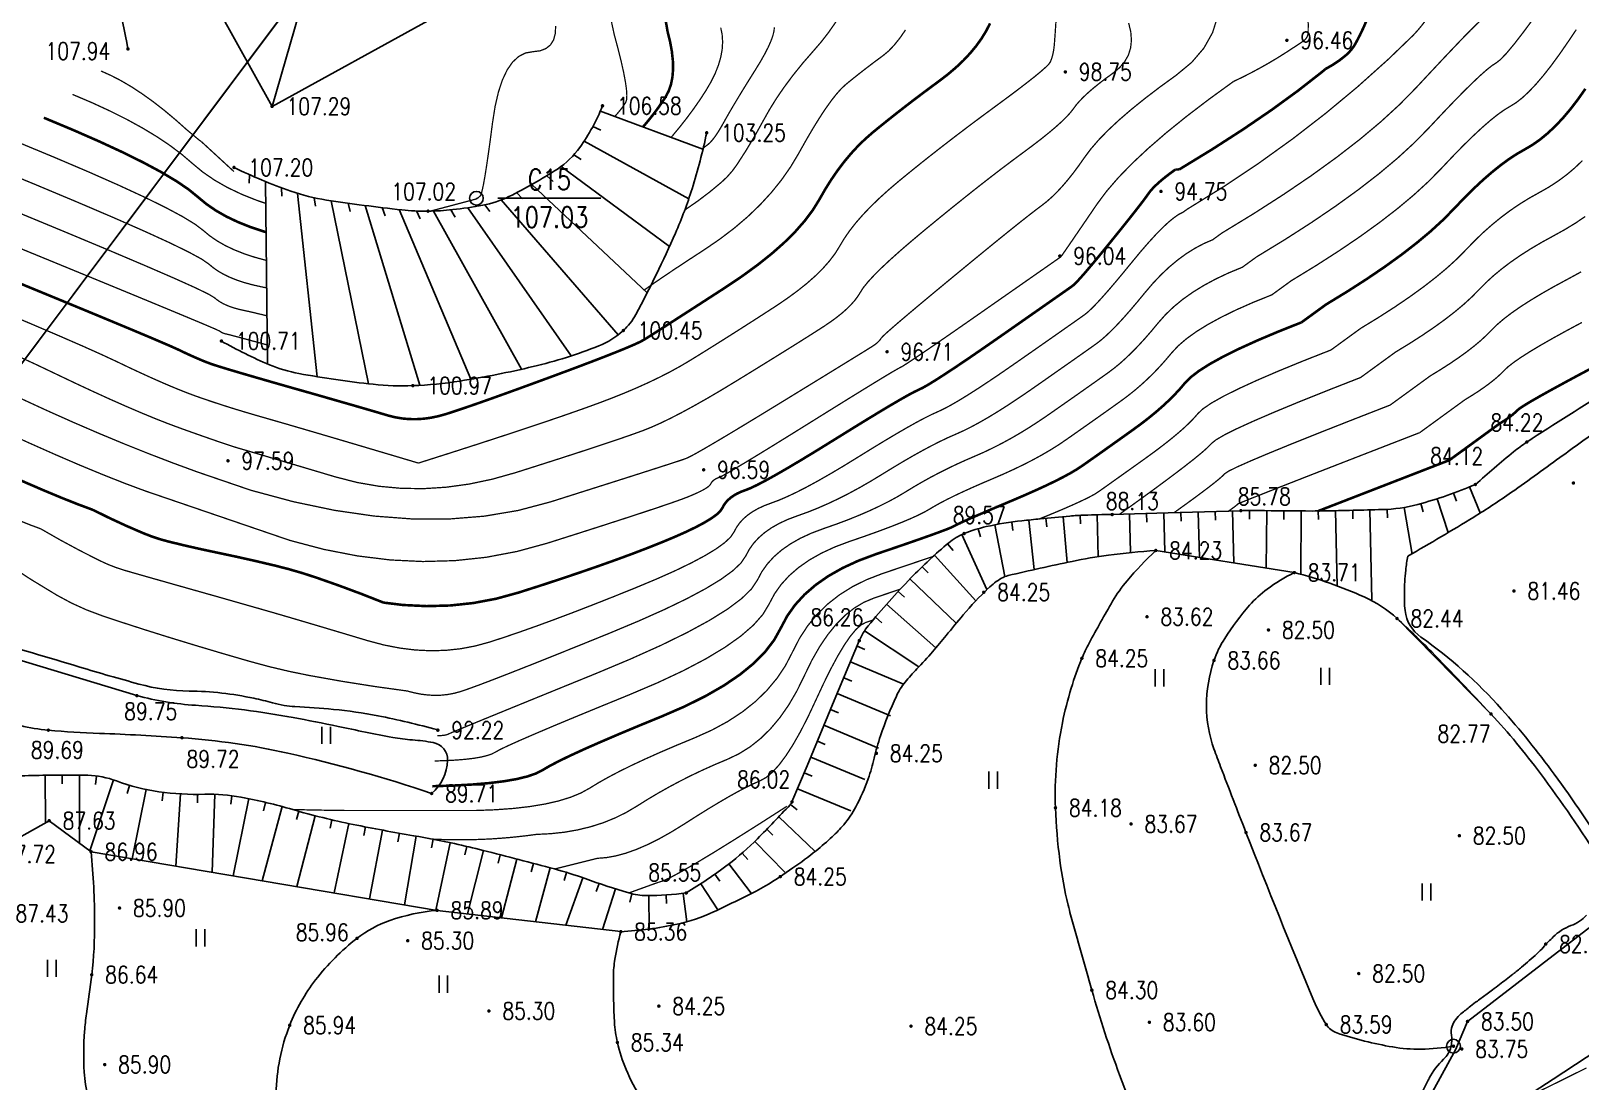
# Model space of a CAD drawing. Extents: x 532522 to 2902776, y -101917278 to 111238625.
# Drawn here: x 1130733 to 1220888, y 2987417 to 3048541 of the extents above; entities that cross this region are included whole.
import ezdxf
from ezdxf.enums import TextEntityAlignment as Align

# ---------------------------------------------------------------- set-up
doc = ezdxf.new("R2010")
doc.units = 0
doc.header["$LTSCALE"] = 1000
doc.header["$MEASUREMENT"] = 0
doc.header["$PDMODE"] = 33
doc.header["$PDSIZE"] = 0.125
doc.layers.get('0').update_dxf_attribs({"linetype": 'CONTINUOUS'})
doc.layers.add('Õ÷μØºìÏß', color=20, linetype='CONTINUOUS')
doc.layers.add('新地形图', color=7, linetype='CONTINUOUS')
doc.styles.add('HZ', font='rs', dxfattribs={"width": 0.8, "bigfont": 'hztxt'})
doc.linetypes.add('10421', pattern='A,2,[150,AAA.SHX,S=1,R=0,X=0,Y=1],1e-11', length=2)
doc.linetypes.add('1161', pattern='A,0,[149,AAA.SHX,S=0.1,R=0,X=0,Y=0],-1.6', length=1.6)
doc.linetypes.add('X4', pattern='A,0,-1e-09,[149,symbolx.shx,S=0.15,R=0,X=0,Y=0],-1.6', length=1.6)

# ---------------------------------------------------------------- blocks, each defined once
blk = doc.blocks.new('GC200')
at = {"linetype": 'Continuous', "const_width": 0.2, "flags": 128}
blk.add_lwpolyline([(-0.1, 0, 1), (0.1, 0, 1)], format="xyb", close=True, dxfattribs=at)
blk = doc.blocks.new('GC121')
for p, q in [((-0.5, -0.64), (-0.5, 1.36)), ((-0.5, -0.64), (-0.5, 0.86)), ((0.5, -0.64), (0.5, 1.36))]:
    blk.add_line(p, q)
blk = doc.blocks.new('GC117')
blk.add_circle((0, 0), 0.8)
blk.add_point((0, 0))
blk = doc.blocks.new('A$C22E77CCE')
at = {"layer": '新地形图', "color": 53, "linetype": 'Continuous'}
for p, q in [((272779, 418362), (276992, 432969)), ((273687, 424064), (130415, 232836)), ((291886, 418091), (297859, 415867)), ((291451, 417191), (291905, 416982)), ((290939, 416332), (297035, 412983)), ((289600, 414863), (295908, 410205)), ((290340, 415533), (290761, 415263)), ((271471, 414383), (271456, 413884)), ((272390, 413990), (272517, 403369)), ((288762, 414318), (289144, 413996)), ((273322, 413626), (273350, 413127)), ((274265, 413296), (275413, 402624)), ((275232, 413041), (275309, 412547)), ((291923, 413014, 107025), (285923, 413014, 107025)), ((286112, 412917), (292919, 405061)), ((287018, 413339), (287365, 412979)), ((287900, 413811), (294606, 407502)), ((276217, 412868), (278385, 402215)), ((277206, 412725), (277328, 412240)), ((278198, 412592), (281380, 402126)), ((279190, 412468), (279359, 411997)), ((280183, 412353), (284357, 402481)), ((281180, 412273), (281399, 411824)), ((282179, 412271), (287300, 403059)), ((283177, 412338), (283442, 411915)), ((284169, 412464), (290195, 403840)), ((285154, 412633), (285462, 412239)), ((341543, 395849), (341715, 395379)), ((337672, 394903), (337700, 394404)), ((339639, 395239), (339772, 394757)), ((315829, 394166), (315899, 393671)), ((317817, 394383), (317865, 393886)), ((319810, 394557), (319836, 394057)), ((323676, 394663), (323690, 394163)), ((325675, 394723), (325690, 394223)), ((327674, 394782), (327689, 394282)), ((329673, 394836), (329676, 394336)), ((331673, 394816), (331669, 394316)), ((333673, 394810), (333678, 394310)), ((335672, 394851), (335684, 394351)), ((313869, 393777), (314006, 393297)), ((312091, 392900), (312413, 392518)), ((324212, 392510), (332275, 391225)), ((310607, 391560), (310956, 391201)), ((309217, 390122), (309585, 389784)), ((307893, 388623), (308275, 388300)), ((264909, 384064), (253774, 387432)), ((306827, 386948), (307288, 386756)), ((306057, 385103), (306518, 384910)), ((305286, 383257), (305747, 383064)), ((304516, 381411), (304977, 381219)), ((303745, 379566), (304207, 379373)), ((260572, 379430), (260573, 378930)), ((262570, 379383), (262504, 378887)), ((264491, 378840), (264349, 378360)), ((266447, 378437), (266385, 377941)), ((268442, 378314), (268443, 377814)), ((270438, 378237), (270373, 377741)), ((272400, 377850), (272285, 377363)), ((274331, 377330), (274194, 376849)), ((302953, 377732), (303341, 377416)), ((256338, 374832), (259806, 376779)), ((259806, 376779), (262249, 374971)), ((276267, 376830), (276153, 376343)), ((278224, 376417), (278128, 375927)), ((280190, 376051), (280103, 375559)), ((301573, 376284), (301931, 375935)), ((282159, 375701), (282064, 375210)), ((284115, 375285), (284002, 374798)), ((282385, 371561), (262249, 374971)), ((286056, 374801), (285931, 374317)), ((287991, 374297), (287864, 373814)), ((300136, 374894), (300464, 374517)), ((289920, 373770), (289775, 373292)), ((298556, 373670), (298845, 373261)), ((291813, 373124), (291651, 372651)), ((293721, 372525), (293603, 372039)), ((295712, 372458), (295744, 371959)), ((282385, 371561), (293075, 370322))]:
    blk.add_line(p, q, dxfattribs=at)
at = {"layer": '新地形图', "color": 53}
for p, q in [((342476, 396210), (343097, 394694)), ((338665, 395016), (339132, 392290)), ((340597, 395525), (341229, 393552)), ((314843, 394001), (315426, 390991)), ((316822, 394284), (317126, 391402)), ((318813, 394478), (319059, 391819)), ((320809, 394590), (320866, 392143)), ((322676, 394633), (322741, 392438)), ((324675, 394693), (324743, 392425)), ((326674, 394752), (326753, 392105)), ((328673, 394812), (328763, 391784)), ((330673, 394827), (330632, 391486)), ((332673, 394810), (332658, 391125)), ((334673, 394829), (334766, 390427)), ((336672, 394874), (336796, 389645)), ((312928, 393442), (314387, 390240)), ((311337, 392243), (313740, 389584)), ((309902, 390851), (312605, 388252)), ((308547, 389380), (311417, 386846)), ((307269, 387843), (310427, 385745)), ((306442, 386025), (309538, 384733)), ((305671, 384180), (308775, 382884)), ((304901, 382334), (308070, 381011)), ((304130, 380489), (307280, 379174)), ((259572, 379425), (259594, 376659)), ((261572, 379432), (261573, 375471)), ((263543, 379159), (262173, 375027)), ((265460, 378597), (264631, 374567)), ((267443, 378344), (267183, 374135)), ((269442, 378318), (269300, 373776)), ((271423, 378064), (270513, 373571)), ((303360, 378643), (306462, 377348)), ((273369, 377604), (272198, 373286)), ((275296, 377069), (274229, 372942)), ((302267, 377004), (304386, 374981)), ((277243, 376614), (276400, 372574)), ((279206, 376230), (278460, 372225)), ((281175, 375880), (280484, 371883)), ((283139, 375502), (282305, 371574)), ((285087, 375048), (284150, 371356)), ((300870, 375573), (302633, 373779)), ((287024, 374550), (286132, 371126)), ((299361, 374262), (300664, 372561)), ((288958, 374041), (288118, 370896)), ((290870, 373457), (289886, 370691)), ((292763, 372812), (292014, 370445)), ((294713, 372422), (294726, 370482)), ((296707, 372551), (296911, 370889)), ((297730, 373106), (298727, 371585))]:
    blk.add_line(p, q, dxfattribs=at)
at = {"layer": '新地形图', "color": 53, "linetype": '1161'}
blk.add_line((338256, 388549), (343719, 382995), dxfattribs=at)
at = {"layer": '新地形图', "color": 53, "linetype": 'Continuous'}
for points, const_width, elevation in [([(292506, 423412), (292695, 422539), (292916, 421716), (293097, 420986), (293239, 420351), (293341, 419810), (293405, 419364), (293429, 419011), (293414, 418753), (293360, 418589), (293284, 418472), (293202, 418354), (293114, 418236), (293022, 418118), (292923, 417999), (292820, 417880), (292727, 417778)], 75, 106000), ([(289285, 423048), (289264, 422601), (289164, 422232), (288984, 421942), (288724, 421731), (288386, 421599), (287967, 421546), (287530, 421470), (287133, 421267), (286777, 420939), (286462, 420484), (286187, 419903), (285954, 419196), (285761, 418363), (285610, 417404), (285484, 416443), (285368, 415605), (285263, 414889), (285169, 414296), (285085, 413825), (285011, 413478), (284948, 413252), (284895, 413150), (284851, 413111), (284811, 413077), (284777, 413048), (284747, 413024), (284723, 413004), (284704, 412990), (284691, 412981), (284682, 412976), (284655, 412969), (284584, 412950), (284470, 412919), (284314, 412878), (284114, 412825), (283871, 412760), (283585, 412685), (283257, 412598), (282928, 412511), (282642, 412436), (282400, 412372), (282201, 412321), (282045, 412281), (281932, 412253), (281862, 412236), (281849, 412234)], 75, 107000), ([(302014, 422965), (301992, 422738), (301925, 422469), (301813, 422159), (301657, 421808), (301455, 421414), (301209, 420979), (300918, 420503), (300615, 420020), (300332, 419565), (300070, 419138), (299829, 418740), (299608, 418370), (299407, 418028), (299228, 417714), (299068, 417429), (298922, 417171), (298782, 416938), (298648, 416730), (298519, 416548), (298396, 416392), (298278, 416262), (298167, 416156), (298061, 416077), (297925, 415975), (297818, 415882)], 75, 103000), ([(298892, 422947), (298975, 422539), (299003, 422116), (298976, 421679), (298894, 421226), (298758, 420758), (298567, 420275), (298320, 419777), (298019, 419263), (297679, 418742), (297314, 418218), (296925, 417692), (296511, 417165), (296073, 416636), (296005, 416557)], 75, 104000), ([(309645, 422808), (309313, 422331), (308989, 421928), (308675, 421597), (308369, 421340), (308071, 421120), (307780, 420903), (307496, 420687), (307218, 420474), (306947, 420262), (306683, 420053), (306425, 419845), (306174, 419640), (305915, 419399), (305632, 419083), (305325, 418693), (304994, 418230), (304640, 417692), (304262, 417080), (303860, 416394), (303434, 415634), (302965, 414848), (302434, 414087), (301840, 413349), (301184, 412635), (300465, 411944), (299683, 411277), (298839, 410635), (297933, 410015), (297046, 409438), (296259, 408919), (295572, 408458), (294987, 408057), (294501, 407714), (294433, 407664)], 75, 101000), ([(295679, 423417), (295794, 422743), (295945, 422127), (296050, 421551), (296107, 421015), (296118, 420518), (296081, 420061), (295998, 419643), (295867, 419265), (295690, 418926), (295481, 418607), (295258, 418286), (295020, 417964), (294766, 417641), (294498, 417317), (294368, 417167)], 150, 105000), ([(343874, 424203), (343782, 424078), (343578, 423815), (343412, 423616), (343284, 423482), (343192, 423411), (343069, 423315), (342843, 423105), (342515, 422779), (342085, 422339), (341554, 421783), (340920, 421113), (340184, 420328), (339346, 419428), (338392, 418458), (337307, 417464), (336092, 416445), (334745, 415402), (333269, 414334), (331661, 413242), (329924, 412126), (328055, 410985)], 75, 93000), ([(346082, 423324), (345627, 422707), (345074, 421992), (344622, 421451), (344272, 421085), (344024, 420893), (343789, 420742), (343481, 420498), (343099, 420161), (342643, 419731), (342113, 419208), (341510, 418592), (340833, 417883), (340082, 417081), (339237, 416222), (338275, 415341), (337198, 414438), (336005, 413514), (334697, 412568), (333273, 411600), (331733, 410611), (330077, 409600)], 75, 92000), ([(339198, 422504), (337755, 421113), (335969, 419512), (334115, 417969), (332195, 416483), (330208, 415054), (328154, 413684), (326033, 412370)], 75, 94000), ([(268658, 416317), (268548, 416392), (267823, 416994), (267150, 417593), (266490, 418144), (265845, 418645), (265213, 419098), (264596, 419502), (263992, 419857), (263401, 420163), (262825, 420421)], 75, 107000), ([(334100, 420545), (333896, 420373), (332488, 419273), (330953, 418155), (329290, 417019), (327499, 415865), (325581, 414692)], 150, 95000), ([(272405, 412720), (271960, 412867), (271043, 413230), (270203, 413629), (269439, 414064), (268752, 414535), (268142, 415042), (267532, 415563), (266848, 416079), (266088, 416590), (265253, 417095), (264343, 417595), (263357, 418089), (262297, 418578), (261161, 419061)], 75, 106000), ([(272425, 411043), (272364, 411059), (271558, 411325), (270814, 411620), (270133, 411943), (269513, 412296), (268956, 412678), (268461, 413089), (267915, 413533), (267205, 414015), (266331, 414535), (265292, 415093), (264090, 415688), (262723, 416321), (261192, 416992), (259497, 417701)], 150, 105000), ([(272445, 409397), (272440, 409398), (271774, 409579), (271156, 409783), (270586, 410009), (270063, 410257), (269588, 410528), (269160, 410821), (268781, 411136), (268298, 411503), (267563, 411951), (266574, 412480), (265332, 413090), (263837, 413781), (262089, 414553), (260087, 415406), (257833, 416341)], 75, 104000), ([(272464, 407795), (272146, 407862), (271649, 407973), (271185, 408099), (270754, 408241), (270357, 408398), (269993, 408571), (269662, 408760), (269364, 408964), (269100, 409183), (268681, 409473), (267920, 409886), (266817, 410425), (265371, 411087), (263584, 411874), (261454, 412785), (258982, 413821), (256168, 414981)], 75, 103000), ([(325355, 414686), (325070, 414479), (324811, 414281), (324576, 414091), (324366, 413910), (324181, 413736), (324020, 413571), (323884, 413414), (323773, 413265), (323652, 413094), (323486, 412870), (323274, 412593), (323017, 412263), (322715, 411881), (322368, 411446), (321976, 410958), (321538, 410417), (321101, 409882), (320712, 409410), (320369, 409001), (320074, 408656), (319825, 408374), (319624, 408156), (319470, 408001), (319363, 407910), (319223, 407811), (318972, 407634), (318608, 407379), (318132, 407045), (317544, 406634), (316843, 406144), (316031, 405576), (315106, 404930), (314175, 404283), (313342, 403711), (312608, 403215), (311972, 402794), (311435, 402449), (310997, 402179), (310657, 401985), (310416, 401867), (310171, 401751), (309820, 401564), (309364, 401306), (308801, 400977), (308133, 400578), (307359, 400107), (306480, 399566), (305494, 398954), (304505, 398342), (303613, 397800), (302820, 397328), (302124, 396926), (301526, 396594), (301026, 396332), (300624, 396140), (300319, 396019), (300075, 395927), (299853, 395825), (299653, 395711), (299475, 395587), (299320, 395452), (299187, 395307), (299076, 395150), (298987, 394983), (298864, 394801), (298650, 394600), (298347, 394380), (297952, 394140), (297467, 393881), (296892, 393603), (296226, 393306), (295470, 392990), (294638, 392659), (293746, 392317), (292792, 391966), (291778, 391604), (290704, 391233), (289568, 390851), (288372, 390458), (287114, 390056), (285816, 389701), (284495, 389452), (283151, 389309), (281785, 389271), (280397, 389338), (279266, 389477)], 150, 95000), ([(272484, 406169), (272464, 406174), (271920, 406308), (271478, 406412), (271137, 406485), (270857, 406548), (270595, 406619), (270352, 406699), (270128, 406788), (269923, 406885), (269736, 406992), (269568, 407107), (269419, 407230), (269064, 407442), (268277, 407822), (267060, 408369), (265411, 409084), (263331, 409967), (260820, 411017), (257878, 412235), (254504, 413621)], 75, 102000), ([(272504, 404476), (272422, 404498), (271649, 404707), (271033, 404873), (270575, 404995), (270273, 405073), (270129, 405108), (270065, 405122), (270006, 405139), (269951, 405157), (269900, 405177), (269853, 405199), (269811, 405223), (269772, 405250), (269739, 405278), (269447, 405412), (268635, 405758), (267303, 406314), (265450, 407082), (263078, 408060), (260185, 409249), (256773, 410649), (252840, 412261)], 75, 101000), ([(334411, 404183), (332777, 403539), (331334, 402947), (330081, 402407), (329019, 401919), (328147, 401484), (327466, 401101), (326975, 400770), (326675, 400491), (326448, 400230), (326176, 399949), (325859, 399649), (325497, 399331), (325090, 398994), (324638, 398637), (324141, 398262), (323599, 397868), (323062, 397485), (322580, 397141), (322154, 396837), (321782, 396572), (321466, 396347), (321204, 396161), (320998, 396015), (320846, 395909), (320700, 395815), (320508, 395706), (320272, 395583), (319991, 395446), (319666, 395294), (319295, 395127), (318880, 394946), (318419, 394750), (317932, 394548), (317434, 394347), (317430, 394346)], 75, 89000), ([(243653, 400964), (244105, 401091), (245074, 401203), (246135, 401181), (247290, 401025), (248537, 400735), (249877, 400312), (251311, 399754), (252837, 399063), (254361, 398334), (255790, 397664), (257124, 397052), (258361, 396499), (259503, 396005), (260550, 395569), (261500, 395192), (262356, 394874)], 150, 95000), ([(311248, 392163), (310862, 392032), (310047, 391756), (309186, 391465), (308278, 391158), (307383, 390811), (306557, 390401), (305802, 389928), (305116, 389391), (304501, 388791), (303955, 388127), (303480, 387400), (303075, 386610), (302661, 385812), (302162, 385064), (301577, 384364), (300907, 383714), (300150, 383112), (299308, 382560), (298379, 382056), (297366, 381602), (296346, 381180), (295399, 380775), (294527, 380385), (293728, 380012), (293003, 379655), (292352, 379313), (291775, 378988), (291272, 378680), (290759, 378396), (290155, 378147), (289459, 377932), (288671, 377752), (287791, 377606), (286820, 377494), (285756, 377417), (284601, 377374)], 75, 89000), ([(309343, 390259), (309158, 390196), (308432, 389951), (307796, 389735), (307216, 389490), (306657, 389153), (306120, 388725), (305604, 388205), (305110, 387594), (304637, 386892), (304186, 386099), (303756, 385214), (303319, 384324), (302847, 383515), (302339, 382786), (301796, 382138), (301218, 381570), (300605, 381083), (299956, 380677), (299272, 380351), (298576, 380059), (297891, 379753), (297217, 379433), (296555, 379100), (295904, 378754), (295264, 378394), (294635, 378020), (294018, 377632), (293392, 377262), (292735, 376938), (292048, 376661), (291331, 376432), (290583, 376249), (289806, 376113), (288998, 376025), (288160, 375983)], 75, 88000), ([(307758, 388463), (307585, 388405), (307314, 388313), (307049, 388168), (306757, 387905), (306438, 387521), (306092, 387019), (305719, 386398), (305319, 385657), (304892, 384797), (304437, 383818), (303977, 382836), (303532, 381966), (303101, 381208), (302686, 380562), (302287, 380028), (301902, 379606), (301532, 379297), (301178, 379100), (300806, 378937), (300382, 378731), (299907, 378482), (299381, 378189), (298804, 377853), (298175, 377474), (297496, 377051), (296765, 376585), (296024, 376128), (295315, 375729), (294637, 375391), (293991, 375112), (293376, 374892), (292792, 374733), (292240, 374633), (291719, 374592)], 75, 87000), ([(349282, 362391), (348160, 361834), (346841, 361182), (345323, 360434)], 75, 86000)]:
    blk.add_lwpolyline(points, dxfattribs=dict(at, const_width=const_width, elevation=elevation))
at = {"layer": '新地形图', "color": 53, "linetype": 'Continuous', "flags": 128}
for points, const_width in [([(348688, 422830), (348202, 422110), (347700, 421384), (347222, 420732), (346768, 420154), (346337, 419650), (345931, 419220), (345548, 418864), (345190, 418582), (344855, 418375), (344509, 418168), (344119, 417891), (343682, 417542), (343200, 417123), (342673, 416632), (342100, 416071), (341482, 415438), (340818, 414734), (340081, 413985), (339244, 413218), (338305, 412431), (337265, 411625), (336125, 410801), (334884, 409958), (333542, 409096), (332099, 408214)], 75), ([(349216, 419385), (348780, 418765), (348343, 418197), (347905, 417679), (347464, 417212), (347022, 416797), (346579, 416432), (346133, 416119), (345686, 415856), (345230, 415595), (344756, 415284), (344266, 414924), (343758, 414515), (343232, 414057), (342690, 413549), (342131, 412993), (341554, 412387), (340926, 411749), (340212, 411094), (339412, 410424), (338526, 409737), (337553, 409034), (336495, 408315), (335351, 407580), (334121, 406829)], 150), ([(349205, 411950), (348639, 411568), (348021, 411191), (347349, 410819), (346671, 410447), (346032, 410070), (345432, 409687), (344872, 409299), (344352, 408906), (343870, 408507), (343429, 408103), (343026, 407694), (342615, 407276), (342148, 406848), (341625, 406409), (341046, 405960), (340410, 405501), (339718, 405031), (338970, 404550), (338165, 404059)], 75), ([(348964, 408727), (348180, 408301), (347391, 407874), (346670, 407463), (346016, 407069), (345430, 406692), (344911, 406331), (344461, 405986), (344078, 405658), (343762, 405347), (343460, 405040), (343117, 404725), (342732, 404402), (342306, 404072), (341838, 403734), (341329, 403388), (340779, 403035), (340187, 402673)], 75), ([(349012, 405783), (348111, 405300), (347307, 404856), (346599, 404451), (345987, 404084), (345471, 403755), (345051, 403465), (344726, 403213), (344498, 403000), (344305, 402803), (344085, 402602), (343838, 402395), (343566, 402184), (343266, 401967), (342940, 401746), (342588, 401520), (342209, 401288)], 75), ([(349843, 403264), (348832, 402727), (347945, 402249), (347183, 401833), (346544, 401476), (346030, 401180), (345641, 400944), (345375, 400768), (345234, 400653), (345150, 400567), (345053, 400479), (344945, 400388), (344826, 400295), (344694, 400201), (344552, 400104), (344397, 400004), (344231, 399903)], 150), ([(327825, 423632), (327517, 422653), (327011, 421751), (326305, 420925), (325400, 420175), (324438, 419477), (323561, 418807), (322767, 418166), (322058, 417553), (321433, 416969), (320892, 416413), (320436, 415886), (320063, 415387), (319735, 414919), (319412, 414485), (319094, 414085), (318781, 413719), (318473, 413387), (318169, 413089), (317871, 412824), (317577, 412594), (317241, 412342), (316816, 412013), (316300, 411606), (315695, 411122), (315000, 410560), (314216, 409921), (313342, 409204), (312378, 408410), (311431, 407626), (310606, 406940), (309903, 406350), (309323, 405858), (308865, 405463), (308529, 405166), (308316, 404966), (308225, 404863), (308191, 404808), (308150, 404753), (308101, 404697), (308044, 404641), (307980, 404584), (307908, 404526), (307828, 404468), (307741, 404410), (307577, 404306), (307270, 404115), (306818, 403836), (306221, 403469), (305480, 403013), (304595, 402469), (303566, 401838), (302392, 401118), (301215, 400399), (300177, 399769), (299279, 399228), (298518, 398777), (297897, 398414), (297415, 398141), (297071, 397957), (296867, 397863), (296625, 397779), (296171, 397630), (295504, 397414), (294624, 397131), (293532, 396782), (292227, 396367), (290709, 395886), (288978, 395337), (287099, 394839), (285134, 394508), (283083, 394343), (280946, 394345), (278725, 394513), (276417, 394848), (274024, 395349), (271545, 396017)], 75), ([(322634, 423217), (322757, 422701), (322795, 422217), (322749, 421765), (322617, 421347), (322400, 420961), (322098, 420607), (321711, 420286), (321299, 419987), (320924, 419701), (320584, 419427), (320281, 419164), (320013, 418914), (319782, 418677), (319586, 418451), (319427, 418237), (319257, 418016), (319031, 417765), (318748, 417486), (318408, 417179), (318011, 416843), (317558, 416478), (317048, 416085), (316481, 415664), (315872, 415213), (315235, 414732), (314570, 414221), (313877, 413681), (313157, 413110), (312408, 412509), (311632, 411878), (310827, 411218), (310052, 410569), (309362, 409976), (308758, 409436), (308240, 408951), (307808, 408520), (307462, 408144), (307202, 407823), (307027, 407555), (306878, 407314), (306696, 407070), (306479, 406824), (306228, 406574), (305944, 406322), (305625, 406068), (305273, 405810), (304886, 405550), (304452, 405271), (303959, 404957), (303405, 404608), (302791, 404224), (302117, 403805), (301382, 403350), (300588, 402860), (299733, 402336), (298875, 401816), (298068, 401343), (297314, 400917), (296612, 400536), (295962, 400201), (295364, 399913), (294818, 399671), (294324, 399475), (293800, 399285), (293163, 399063), (292412, 398809), (291548, 398521), (290571, 398201), (289480, 397848), (288276, 397463), (286959, 397044), (285594, 396660), (284245, 396376), (282912, 396193), (281596, 396110), (280297, 396128), (279014, 396247), (277747, 396466), (276497, 396785), (275322, 397135), (274281, 397445), (273374, 397715), (272600, 397944), (271961, 398134), (271455, 398283), (271083, 398392), (270845, 398460), (270643, 398521), (270377, 398606), (270048, 398715), (269656, 398848), (269201, 399006), (268683, 399187), (268102, 399393), (267458, 399623), (266753, 399884), (265989, 400184), (265166, 400524), (264283, 400902), (263342, 401319), (262342, 401775), (261283, 402270), (260165, 402803), (258969, 403372), (257674, 403969)], 75), ([(318409, 423396), (318358, 422629), (318320, 422113), (318298, 421850), (318280, 421715), (318260, 421586), (318236, 421463), (318209, 421346), (318179, 421235), (318146, 421130), (318109, 421031), (318069, 420938), (317982, 420818), (317805, 420640), (317537, 420403), (317180, 420107), (316731, 419753), (316193, 419340), (315564, 418868), (314845, 418338), (314090, 417781), (313351, 417229), (312629, 416682), (311925, 416140), (311237, 415604), (310566, 415073), (309913, 414546), (309276, 414025), (308673, 413513), (308119, 413011), (307614, 412522), (307158, 412044), (306752, 411578), (306395, 411123), (306088, 410680), (305829, 410248), (305566, 409820), (305241, 409387), (304857, 408950), (304413, 408507), (303908, 408060), (303342, 407609), (302717, 407152), (302031, 406691), (301328, 406236), (300648, 405799), (299992, 405380), (299361, 404979), (298753, 404596), (298170, 404231), (297610, 403883), (297075, 403553), (296534, 403234), (295959, 402918), (295349, 402605), (294705, 402295), (294026, 401988), (293313, 401685), (292565, 401384), (291782, 401087), (290918, 400774), (289927, 400425), (288808, 400042), (287561, 399623), (286187, 399170), (284685, 398681), (283055, 398157), (281298, 397598)], 75), ([(314566, 423193), (314339, 422748), (314071, 422311), (313762, 421881), (313412, 421458), (313022, 421042), (312591, 420634), (312120, 420233), (311607, 419839), (311080, 419451), (310565, 419066), (310062, 418685), (309571, 418307), (309092, 417933), (308625, 417563), (308169, 417196), (307725, 416833), (307294, 416456), (306875, 416047), (306469, 415608), (306076, 415137), (305696, 414635), (305328, 414101), (304974, 413537), (304632, 412941), (304253, 412326), (303787, 411704), (303235, 411076), (302597, 410441), (301872, 409798), (301060, 409150), (300162, 408494), (299177, 407831), (298203, 407201), (297337, 406641), (296579, 406153), (295930, 405735), (295389, 405387), (294957, 405111), (294632, 404906), (294416, 404771), (294194, 404652), (293850, 404493), (293385, 404294), (292798, 404055), (292091, 403776), (291262, 403457), (290311, 403098), (289240, 402699), (288150, 402298), (287146, 401931), (286228, 401599), (285395, 401301), (284648, 401038), (283987, 400810), (283411, 400617), (282921, 400458), (282476, 400333), (282037, 400240), (281603, 400180), (281174, 400154), (280751, 400159), (280333, 400198), (279921, 400269), (279513, 400373), (279072, 400504), (278556, 400655), (277967, 400827), (277303, 401019), (276565, 401231), (275753, 401464), (274867, 401717), (273907, 401990), (272961, 402260), (272118, 402503), (271377, 402718), (270739, 402905), (270204, 403064), (269771, 403197), (269441, 403301), (269213, 403378), (269029, 403446), (268830, 403524), (268615, 403613), (268385, 403712), (268139, 403820), (267878, 403939), (267602, 404068), (267310, 404208), (266796, 404439), (265853, 404843), (264480, 405420), (262678, 406170), (260446, 407093), (257786, 408189)], 150), ([(349042, 415204), (348592, 414775), (348114, 414373), (347609, 414000), (347077, 413655), (346518, 413338), (345950, 413021), (345394, 412677), (344849, 412306), (344315, 411907), (343792, 411481), (343280, 411028), (342780, 410548), (342290, 410040), (341771, 409512), (341180, 408971), (340518, 408417), (339786, 407849), (338982, 407268), (338107, 406673), (337160, 406065), (336143, 405444)], 75), ([(328729, 419807), (327303, 418772), (326001, 417778), (324823, 416826), (323770, 415914), (322840, 415044), (322035, 414215), (321354, 413427), (320797, 412680), (320333, 411998), (319927, 411404), (319581, 410898), (319295, 410479), (319068, 410148), (318901, 409906), (318793, 409751), (318745, 409684), (318727, 409663), (318711, 409644), (318698, 409627), (318686, 409613), (318676, 409602), (318668, 409593), (318661, 409587), (318657, 409583), (318584, 409532), (318370, 409383), (318017, 409136), (317524, 408791), (316890, 408349), (316117, 407808), (315203, 407170), (314150, 406434), (313092, 405696), (312164, 405052), (311367, 404502), (310700, 404046), (310164, 403684), (309758, 403415), (309483, 403241), (309338, 403161), (309186, 403081), (308891, 402910), (308452, 402648), (307869, 402293), (307143, 401848), (306272, 401310), (305258, 400681), (304101, 399960), (302942, 399239), (301925, 398610), (301050, 398073), (300316, 397628), (299725, 397274), (299275, 397012), (298967, 396843), (298801, 396764), (298711, 396730), (298628, 396692), (298553, 396650), (298487, 396604), (298429, 396554), (298380, 396499), (298338, 396441), (298305, 396379), (298260, 396311), (298180, 396236), (298067, 396154), (297920, 396065), (297740, 395969), (297526, 395865), (297278, 395755), (296996, 395637), (296607, 395488), (296037, 395286), (295284, 395029), (294351, 394719), (293235, 394354), (291939, 393935), (290460, 393462), (288800, 392935), (287034, 392453), (285238, 392114), (283412, 391919), (281554, 391867), (279667, 391959), (277749, 392194), (275801, 392573), (273822, 393096)], 75), ([(268658, 416317), (270563, 414565)], 75), ([(325581, 414692), (325581, 414692), (325355, 414686)], 150), ([(325807, 412206), (325562, 412083), (325281, 411891), (324962, 411630), (324607, 411299), (324214, 410898), (323784, 410428), (323317, 409889), (322814, 409280), (322313, 408669), (321858, 408124), (321448, 407644), (321082, 407231), (320762, 406883), (320486, 406602), (320255, 406386), (320069, 406236), (319863, 406090), (319573, 405885), (319199, 405622), (318740, 405300), (318197, 404919), (317570, 404480), (316859, 403983), (316063, 403427), (315258, 402870), (314521, 402370), (313849, 401928), (313245, 401543), (312707, 401214), (312236, 400943), (311832, 400730), (311494, 400573), (311155, 400420), (310749, 400217), (310275, 399964), (309734, 399661), (309124, 399308), (308447, 398905), (307701, 398452), (306888, 397949), (306068, 397445), (305302, 396989), (304590, 396582), (303932, 396224), (303327, 395913), (302777, 395652), (302280, 395438), (301837, 395273), (301439, 395124), (301078, 394957), (300752, 394773), (300463, 394571), (300210, 394351), (299993, 394114), (299813, 393860), (299668, 393588), (299468, 393291), (299121, 392964), (298626, 392605), (297984, 392215), (297195, 391794), (296259, 391341), (295175, 390857), (293944, 390343), (292670, 389829), (291455, 389349), (290301, 388903), (289206, 388490), (288172, 388111), (287197, 387766), (286283, 387454), (285428, 387177), (284597, 386950), (283751, 386790), (282891, 386698), (282016, 386674), (281127, 386717), (280224, 386828), (279307, 387006), (278375, 387252)], 75), ([(326033, 412370), (325807, 412206)], 75), ([(327528, 410601), (327005, 410374), (326492, 410102), (325986, 409785), (325489, 409423), (325001, 409016), (324521, 408563), (324049, 408065), (323586, 407522), (323140, 406981), (322722, 406489), (322330, 406045), (321965, 405651), (321627, 405305), (321316, 405009), (321032, 404761), (320775, 404563), (320503, 404369), (320175, 404136), (319790, 403865), (319349, 403554), (318851, 403205), (318297, 402817), (317687, 402389), (317020, 401923), (316342, 401457), (315699, 401029), (315091, 400641), (314518, 400291), (313979, 399980), (313475, 399708), (313006, 399474), (312572, 399279), (312140, 399089), (311679, 398870), (311187, 398622), (310666, 398345), (310115, 398038), (309534, 397702), (308923, 397337), (308282, 396943), (307631, 396548), (306991, 396179), (306360, 395837), (305739, 395522), (305128, 395233), (304527, 394971), (303936, 394736), (303355, 394528), (302804, 394321), (302303, 394090), (301852, 393834), (301451, 393554), (301101, 393250), (300800, 392922), (300550, 392569), (300349, 392192), (300072, 391781), (299591, 391328), (298905, 390830), (298016, 390290), (296922, 389706), (295625, 389079), (294123, 388409), (292418, 387695), (290701, 386999), (289164, 386380), (287809, 385839), (286634, 385376), (285640, 384990), (284827, 384681), (284194, 384451), (283742, 384297), (283378, 384198), (283007, 384128), (282630, 384088), (282247, 384077), (281858, 384096), (281462, 384145), (281060, 384223), (280652, 384330)], 75), ([(328055, 410985), (327528, 410601)], 75), ([(256824, 406517), (258734, 405712), (260381, 405008), (261763, 404406), (262882, 403905), (263738, 403506), (264443, 403169), (265110, 402857), (265741, 402570), (266334, 402307), (266890, 402068), (267409, 401854), (267891, 401665), (268336, 401500), (268771, 401347), (269227, 401192), (269703, 401035), (270198, 400876), (270713, 400716), (271247, 400554), (271802, 400391), (272376, 400225), (273026, 400039), (273810, 399812), (274726, 399544), (275775, 399236), (276956, 398888), (278271, 398498), (279718, 398069), (281298, 397598)], 75), ([(330077, 409600), (329249, 408997)], 75), ([(329249, 408997), (328448, 408666), (327702, 408313), (327010, 407941), (326372, 407547), (325787, 407133), (325257, 406697), (324781, 406241), (324358, 405764), (323967, 405293), (323585, 404854), (323212, 404446), (322848, 404071), (322493, 403728), (322147, 403416), (321809, 403137), (321481, 402889), (321143, 402648), (320776, 402387), (320381, 402108), (319957, 401809), (319505, 401490), (319024, 401153), (318514, 400796), (317976, 400420), (317425, 400044), (316877, 399689), (316332, 399354), (315790, 399039), (315251, 398745), (314714, 398472), (314181, 398218), (313650, 397986), (313125, 397759), (312608, 397524), (312099, 397280), (311598, 397028), (311105, 396768), (310621, 396499), (310144, 396223), (309676, 395937), (309195, 395650), (308679, 395368), (308130, 395092), (307547, 394820), (306929, 394553), (306278, 394291), (305592, 394034), (304873, 393783), (304168, 393518), (303528, 393222), (302952, 392895), (302439, 392538), (301991, 392149), (301607, 391729), (301287, 391278), (301031, 390796), (300688, 390276), (300108, 389711), (299291, 389099), (298237, 388442), (296945, 387739), (295416, 386990), (293650, 386196), (291647, 385355), (289656, 384545), (287926, 383840), (286457, 383240), (285249, 382746), (284303, 382357), (283618, 382073), (283194, 381894), (283032, 381821), (282994, 381802), (282944, 381784), (282882, 381770), (282809, 381757), (282724, 381746), (282626, 381738), (282517, 381732), (282396, 381728)], 75), ([(332099, 408214), (330969, 407392)], 75), ([(246183, 406820), (247248, 406377), (248380, 405892), (249580, 405365), (250847, 404797), (252182, 404186), (253585, 403533), (255055, 402838), (256593, 402101), (258153, 401360), (259690, 400651), (261204, 399975), (262695, 399331), (264164, 398720), (265609, 398142), (267032, 397596), (268431, 397082)], 75), ([(330969, 407392), (329891, 406957), (328913, 406525), (328034, 406096), (327254, 405671), (326574, 405250), (325993, 404832), (325512, 404417), (325131, 404007), (324794, 403605), (324449, 403219), (324094, 402847), (323731, 402491), (323358, 402150), (322977, 401823), (322586, 401512), (322187, 401216), (321783, 400927), (321378, 400639), (320972, 400351), (320565, 400063), (320158, 399776), (319750, 399489), (319342, 399202), (318933, 398916), (318509, 398631), (318056, 398348), (317574, 398067), (317063, 397788), (316523, 397511), (315953, 397236), (315355, 396963), (314728, 396692), (314109, 396428), (313537, 396177), (313010, 395938), (312530, 395712), (312096, 395498), (311708, 395297), (311366, 395108), (311070, 394932), (310758, 394753), (310368, 394558), (309900, 394346), (309354, 394118), (308730, 393873), (308028, 393611), (307249, 393332), (306391, 393037), (305533, 392715), (304753, 392354), (304051, 391957), (303427, 391521), (302881, 391048), (302414, 390536), (302024, 389988), (301712, 389401), (301346, 388788), (300793, 388162), (300053, 387521), (299127, 386866), (298013, 386197), (296713, 385513), (295227, 384816), (293553, 384104), (291886, 383423), (290417, 382818), (289147, 382289), (288076, 381834), (287203, 381456), (286529, 381153), (286054, 380926), (285778, 380774), (285569, 380666), (285293, 380571), (284951, 380488), (284543, 380417), (284069, 380359), (283530, 380313), (282924, 380279), (282252, 380258)], 75), ([(334121, 406829), (332690, 405788)], 150), ([(332690, 405788), (331334, 405248), (330123, 404736), (329057, 404251), (328136, 403795), (327360, 403367), (326730, 402966), (326244, 402594), (325903, 402249), (325621, 401917), (325312, 401584), (324976, 401248), (324614, 400911), (324224, 400572), (323807, 400230), (323364, 399887), (322893, 399542), (322422, 399206), (321979, 398890), (321563, 398594), (321174, 398317), (320812, 398061), (320477, 397825), (320170, 397609), (319889, 397412), (319592, 397218), (319234, 397007), (318815, 396780), (318335, 396536), (317794, 396276), (317192, 396000), (316530, 395707), (315806, 395398), (315094, 395098), (314466, 394830), (313922, 394596), (313462, 394396), (313087, 394228), (312795, 394094), (312587, 393993), (312464, 393926), (312321, 393856), (312057, 393748), (311670, 393601), (311162, 393416), (310531, 393192), (309779, 392930), (308905, 392630), (307909, 392292), (306897, 391912), (305978, 391487), (305151, 391018), (304415, 390504), (303772, 389946), (303220, 389344), (302761, 388697), (302393, 388005), (302003, 387300), (301477, 386613), (300815, 385942), (300017, 385290), (299082, 384654), (298010, 384037), (296803, 383436), (295459, 382853), (294116, 382302), (292908, 381796), (291837, 381337), (290902, 380923), (290103, 380555), (289441, 380233), (288915, 379957), (288525, 379727), (288143, 379531), (287641, 379357), (287019, 379206), (286277, 379077), (285415, 378971), (284433, 378888), (283331, 378827), (282109, 378788)], 150), ([(244519, 405460), (244765, 405350), (245245, 405127), (245958, 404790), (246904, 404339), (248083, 403774), (249496, 403096), (251141, 402304), (253020, 401399), (254960, 400472), (256787, 399617), (258502, 398833), (260105, 398119), (261595, 397477), (262974, 396907), (264240, 396407), (265393, 395978)], 75), ([(336143, 405444), (334411, 404183)], 75), ([(338165, 404059), (336132, 402579)], 75), ([(336132, 402579), (334220, 401830), (332544, 401158), (331105, 400562), (329901, 400043), (328934, 399601), (328202, 399235), (327707, 398946), (327448, 398734), (327240, 398517), (326901, 398215), (326430, 397828), (325827, 397356), (325092, 396799), (324225, 396156), (323227, 395429), (322096, 394616)], 75), ([(340187, 402673), (337853, 400975)], 75), ([(342209, 401288), (339574, 399370)], 75), ([(337853, 400975), (335663, 400121), (333755, 399369), (332128, 398718), (330784, 398167), (329720, 397718), (328938, 397370), (328438, 397122), (328220, 396976), (328106, 396857), (327919, 396691), (327660, 396478), (327328, 396218), (326924, 395912), (326447, 395558), (325898, 395158), (325276, 394711)], 75), ([(339574, 399370), (337106, 398412), (334966, 397580), (333152, 396873), (331666, 396291), (330507, 395835), (329675, 395504), (329170, 395299), (328992, 395218), (328971, 395197), (328937, 395166), (328890, 395128), (328830, 395080), (328756, 395024), (328669, 394960), (328569, 394887), (328455, 394805)], 75), ([(344231, 399903), (341295, 397766)], 150), ([(258161, 394215), (258770, 393974), (259318, 393770)], 75), ([(271545, 396017), (268431, 397082)], 75), ([(273822, 393096), (265393, 395978)], 75), ([(302742, 377620), (301130, 376587), (299712, 375692), (298488, 374933), (297458, 374312), (296622, 373829), (295980, 373482), (295532, 373273), (295278, 373201)], 75), ([(291719, 374592), (289223, 373970)], 75), ([(295278, 373201), (293542, 372574)], 75)]:
    blk.add_lwpolyline(points, dxfattribs=dict(at, const_width=const_width))
for points, format in [([(309840, 446395, 75, 75, -0.02066), (310310, 445137, 75, 75, -0.036029), (310496, 444389, 75, 75, -0.006099), (310768, 442707, 75, 75, -0.021269), (310820, 442220, 75, 75, -0.019823), (310846, 441067, 75, 75, -0.013745), (310773, 439406, 75, 75, -0.016766), (310508, 436886, 75, 75, -0.036971), (310266, 435761, 75, 75, -0.002201), (309943, 434684, 75, 75, 0.001401), (309435, 432993, 75, 75, 0.001661), (308835, 430956, 75, 75, -0.00151), (308177, 428716, 75, 75, -0.038974), (307146, 426031, 75, 75, -0.034908), (305566, 423236, 75, 75, -0.03811), (304287, 421589, 75, 75, 0.028942), (302563, 419453, 75, 75, 0.03253), (301360, 417515, 75, 75, -0.024801), (299822, 414951, 75, 75, -0.066444), (298941, 413952, 75, 75, -0.033122), (296819, 412342, 75, 75, 0)], "xyseb"), ([(328574, 438404, 75, 75, 0.016369), (328841, 435985, 75, 75, 0.026766), (329132, 434525, 75, 75, 0.005002), (329831, 431897, 75, 75, 0.014038), (330116, 430971, 75, 75, 0.072282), (331289, 428665, 75, 75, -0.072314), (332461, 426359, 75, 75, -0.022263), (332741, 425389, 75, 75, -0.018018), (332990, 424167, 75, 75, -0.053552), (333079, 422642, 75, 75, -0.193861), (332896, 422246, 75, 75, -0.040487), (332765, 422141, 75, 75, -0.005547), (331740, 421465, 75, 75, -0.017091), (330306, 420611, 75, 75, -0.016105), (328729, 419807, 75, 75, 0)], "xyseb"), ([(337064, 434935, 75, 75, 0.020227), (337631, 432769, 75, 75, 0.033913), (338108, 431520, 75, 75, 0.00198), (339091, 429410, 75, 75, 0.01052), (339286, 429017, 75, 75, 0.014975), (339831, 428048, 75, 75, -0.011676), (340538, 426810, 75, 75, -0.026139), (340962, 425916, 75, 75, -0.070292), (341053, 425558, 75, 75, -0.13292), (341027, 425388, 75, 75, -0.017506), (340464, 424234, 75, 75, -0.035868), (339927, 423377, 75, 75, -0.03186), (339198, 422504, 75, 75, 0)], "xyseb"), ([(292011, 418394, -0.060436), (290691, 415970, -0.092743), (289389, 414717, -0.032573), (286564, 413113, -0.066206), (285041, 412611, -0.019498), (283292, 412351, -0.02402), (281858, 412264, -0.030351), (280327, 412337, -0.010517), (275944, 412909, -0.047044), (273865, 413429, -0.028164), (270564, 414806)], "xyb"), ([(342812, 396351, -0.035197), (339465, 395192, -0.059651), (337392, 394892, -0.001055), (333992, 394815, -0.005385), (333326, 394809, -0.00336), (330132, 394834, 0.011092), (329164, 394827), (324940, 394701), (321676, 394604)], "xyb"), ([(321676, 394604, 0.0072), (320062, 394568, 0.013517), (319203, 394513, 0.001822), (317490, 394351, 0.002914), (316420, 394240, 0.026991), (314345, 393898, 0.04213), (313057, 393498, 0.077625), (312162, 392960, 0.026864), (309965, 390915, 0.019788), (307479, 388127, 0.073397), (306957, 387261), (305500, 383769), (303916, 379976), (303040, 377878, -0.089573), (302926, 377700, -0.00687), (301030, 375731, -0.034925), (299328, 374237, -0.026727), (296883, 372574)], "xyb"), ([(278375, 387252, 75, 75, 0.001137), (274337, 388456, 75, 75, 0.002098), (272144, 389095, 75, 75, 0.001053), (267829, 390321, 75, 75, -0.001261), (264229, 391346, 75, 75, -0.044659), (262752, 391918, 75, 75, -0.018099), (259318, 393770, 75, 75, 0)], "xyseb"), ([(296883, 372574, -0.033111), (294591, 372422, -0.072089), (293542, 372574, -0.015096), (291003, 373409, 0.021627), (289223, 373970, 0.003367), (285057, 375056, 0.008495), (283396, 375447, 0.011533), (281016, 375908, -0.007818), (277501, 376561, -0.021479), (273981, 377431, 0.025148), (270969, 378153, 0.053013), (268859, 378319, -0.041934), (266190, 378471, -0.053781), (263721, 379096, 0.080618), (262048, 379426, 0.008424), (261697, 379432, 0.001447), (259658, 379426, 0.011016), (257957, 379379, 0.007863), (255578, 379222)], "xyb")]:
    blk.add_lwpolyline(points, format=format, dxfattribs=at)
at = {"layer": '新地形图', "color": 53, "linetype": '10421', "flags": 128}
for points in [[(285859, 427314, -0.00588), (284034, 432004, -0.00588), (282320, 436736, -0.018057), (281806, 438400, 0.267825), (281717, 438489, 0.165934), (281557, 438478, -0.022811), (280490, 438086, -0.00385), (272265, 435557, -0.039959), (271453, 435384, -0.008824), (270670, 435294, -0.000938), (263286, 434601, -0.013082), (262106, 434523, 0.211487), (262037, 434490, 0.220469), (262037, 434489, 0.000174), (262159, 433783, 0.002993), (263240, 427737, 0.002992), (264394, 421704)], [(369032, 425337, -0.043328), (367019, 418669, -0.059135), (364577, 414179, -0.009109), (361081, 409427, -0.052223), (360372, 408677, -0.016172), (358031, 406794, -0.012116), (354769, 404463, -0.015805), (350724, 401900, 0.013048), (345808, 398823, 0.026132), (345036, 398250, 0.008588), (342812, 396351)], [(282419, 382065, 0.019168), (278938, 382890, 0.026284), (276354, 383259, 0.008313), (274108, 383423, -0.029772), (273482, 383495, -0.022624), (272810, 383646, 0.014004), (271728, 383908, 0.049495), (267954, 384327, -0.06367), (265027, 384736, -0.007089), (261596, 385724, 0.004391), (256067, 387347, 0.002848), (253588, 388037, -0.00851), (252761, 388277, -0.040098), (252395, 388423, -0.01076), (251095, 389102, -0.016964), (249831, 389854, -0.033973), (249240, 390292, -0.053026), (249068, 390474, 0.047018), (248877, 390681, 0.075346), (248528, 390909, 0.00975), (245592, 392186, 0.020687), (244510, 392580, 0.013564), (242822, 393067)], [(324212, 392510, 0.02683), (322546, 390751, 0.044354), (321697, 389554, 0.008551), (320329, 387112, 0.024623), (319911, 386234, 0.025628), (319288, 384493, 0.02272), (318778, 382471, 0.030091), (318431, 380032, 0.02961), (318375, 377530, 0.023107), (318629, 374493, 0.026306), (319113, 371860, 0.009326), (319257, 371306, 0.001173), (320491, 366920, 0.019562), (322102, 361991, 0.014576), (324708, 355541)], [(338879, 392185, 0.015162), (338758, 391369, 0.018077), (338702, 390679, 0.013793), (338682, 389554, 0.028401), (338719, 389008, 0.211473), (339641, 387472, -0.057808), (344337, 383279, -0.023246), (347406, 379484, -0.020149), (350553, 374816)], [(332275, 391225, 0.0421), (330693, 390262, 0.056228), (329671, 389323, 0.035875), (328222, 387393, 0.060914), (327601, 386111, 0.082391), (327162, 383464, 0.086825), (327601, 380955, 0.004782), (327985, 379923, 0.001283), (329461, 376096, 0.006274), (333412, 366297, 0.042641), (334132, 364917, 0.171368), (334753, 364430, 0.039267), (338002, 363610, 0.04536), (339644, 363481, 0.039243), (341538, 363655)], [(276376, 312976, 0.008994), (279044, 315249, 0.020924), (280130, 316294, 0.002468), (284981, 321414, 0.018056), (285615, 322141, 0.000864), (287082, 323957, -0.000939), (288432, 325627, -0.001108), (290297, 327916, 0.001504), (291669, 329603, 0.023364), (292661, 330954, -0.013894), (294285, 333256, -0.013334), (295593, 334913, -0.028564), (296267, 335633, -0.029876), (297053, 336296, -0.026222), (298028, 336948, -0.00108), (299533, 337839, -0.00034), (304322, 340658, -0.000379), (312205, 345280, -0.000771), (316082, 347542, -0.015519), (317896, 348523, -0.030299), (318868, 348939, -0.054713), (320234, 349264, 0.03424), (322430, 349694, 0.00401), (326109, 350710, -0.003033), (330970, 352064, -0.009712), (333441, 352685, 0.019804), (334646, 353014, 0.103593), (337073, 354378, -0.03535), (343516, 359258), (347332, 361744), (351178, 364250, 0.024553), (352472, 365186, 0.020747), (353897, 366428, 0.053978), (354713, 367388, 0.05188), (355332, 368543, 0.056207), (355833, 370305, -0.030785), (356582, 373559, -0.014688), (357653, 376823, -0.068767), (357995, 377476, -0.085533), (358666, 378137, -0.035421), (360608, 379296, -0.005992), (362482, 380212, -0.011021), (363517, 380675, -0.01327), (364276, 380972, -0.007608), (365621, 381433, -0.064902), (366225, 381547, -0.032556), (367446, 381536)], [(262249, 374971, -0.022462), (262455, 370859, -0.030345), (262286, 367816, -0.00822), (261983, 365542, 0.01827), (261867, 364516, 0.032996), (261844, 362153, 0.052806), (262081, 360693, 0.022759), (262158, 360457, 0.003383), (262752, 358900, 0.036151), (263937, 356408, 0.030058), (265743, 353628)], [(282385, 371561, 0.062462), (279631, 370970, 0.081385), (277727, 369934, 0.062783), (275312, 367514, 0.070684), (273807, 364874, 0.090383), (273014, 360890, 0.076824), (273665, 356168, 0.05627), (276068, 350530, 0.084618), (278653, 347359, 0.013239), (280806, 345576, 0.006457), (285361, 342099, 0.017626), (288353, 340035, 0.012269), (292820, 337333)], [(293075, 370322, 0.022726), (292733, 368713, 0.037712), (292646, 367726, 0.018408), (292709, 365055, 0.041256), (292878, 363874, 0.043903), (293389, 362296, 0.038085), (294266, 360599, 0.026857), (295533, 358773, 0.039367), (296555, 357652, 0.024268), (298222, 356235, -0.009644), (302517, 352796, -0.011057), (304475, 351090, -0.006561), (307670, 348103)]]:
    blk.add_lwpolyline(points, format="xyb", dxfattribs=at)
at = {"layer": '新地形图', "color": 53, "linetype": 'Continuous', "flags": 128}
for points, const_width in [([(332583, 436913, 0.04103), (332907, 433923, 0.075331), (333456, 432373, 0.01168), (334699, 430172, -0.01561), (335617, 428518, -0.00874), (336642, 426436, -0.03509), (336851, 425896, -0.087667), (336903, 425483, -0.031851), (336774, 424354, -0.050888), (336513, 423444, -0.030941), (335848, 422041, -0.08989), (335271, 421332, -0.057911), (334100, 420545)], 150), ([(279266, 389477, 0.013697), (275356, 390932, 0.022968), (272967, 391627, 0.008323), (269598, 392383, -0.009921), (266773, 393025, -0.038242), (265274, 393522, -0.018747), (262356, 394874)], 150), ([(280652, 384330, -0.014537), (274942, 385235, -0.023394), (271446, 386065, -0.005047), (266705, 387479, -0.006224), (262888, 388712, -0.050798), (260257, 389908, -0.027293), (255773, 392861)], 75), ([(284601, 377374), (281078, 377374), (277519, 377374, -0.004043), (276342, 377384, -0.002015), (273981, 377431)], 75), ([(288160, 375983, -0.012298), (286611, 375803, -0.012298), (285054, 375698, -0.011543), (283591, 375670, -0.011543), (282127, 375710)], 75)]:
    blk.add_lwpolyline(points, format="xyb", dxfattribs=dict(at, const_width=const_width))
at = {"layer": '新地形图', "color": 53, "linetype": 'Continuous', "elevation": 107286, "flags": 128}
blk.add_lwpolyline([(272779, 418362), (282226, 423554), (276992, 432969), (267545, 427777)], close=True, dxfattribs=at)
at = {"layer": '新地形图', "color": 53, "linetype": 'Continuous', "flags": 128}
blk.add_lwpolyline([(274886, 425665), (129215, 231236)], dxfattribs=at)
at = {"layer": '新地形图', "color": 53, "linetype": 'X4', "flags": 128}
blk.add_lwpolyline([(298076, 416826, -0.023078), (297223, 413563, -0.028256), (296257, 410984, -0.019069), (293950, 406246, -0.085833), (293225, 405317, -0.08931), (291799, 404424, -0.037216), (287975, 403215, -0.018786), (283713, 402375, -0.029621), (280970, 402107, -0.036091), (278670, 402184, -0.01897), (274341, 402811, -0.053977), (272630, 403321, -0.030812), (269832, 404704)], format="xyb", dxfattribs=at)
at = {"layer": '新地形图', "color": 53, "linetype": 'Continuous', "const_width": 150, "elevation": 85000, "flags": 128}
blk.add_lwpolyline([(333674, 394810), (341295, 397766)], dxfattribs=at)
at = {"layer": '新地形图', "color": 53, "linetype": '10421', "flags": 128}
blk.add_lwpolyline([(275682, 315669), (285206, 323936), (297339, 338294), (314624, 348885), (324671, 351600), (338324, 357345), (341651, 363448), (342356, 365094), (350977, 371734), (356803, 378655)], dxfattribs=at)
at = {"layer": '新地形图', "color": 53, "linetype": 'Continuous'}
for centre, radius, start, end in [((422931, 295603), 126977, 124.83949, 126.21213), ((237220, 549233), 187376, 305.08218, 306.21213), ((320035, 431320), 43286, 301.60789, 305.08218), ((277096, 501095), 125214, 299.56536, 301.60789), ((325199, 363356), 29117, 97.39486, 101.60836), ((327748, 343721), 48916, 94.14437, 97.39486), ((343415, 274683), 119641, 101.60836, 103.43608), ((317382, 387274), 4211, 120.62547, 133.80318), ((315931, 389724), 1363, 103.43608, 120.62547), ((325990, 366663), 25353, 65.89545, 75.64675), ((328665, 375509), 20512, 133.80318, 139.76332), ((333427, 383284), 7144, 47.46849, 65.89545), ((387313, 325883), 97338, 139.76332, 140.68185), ((301380, 348349), 54552, 44.52675, 47.46849), ((265629, 425545), 59950, 319.51143, 320.68185), ((294401, 400982), 22119, 315.99206, 319.51143), ((216733, 265089), 173283, 42.87631, 44.52675), ((319641, 376601), 12973, 135.99206, 140.588), ((269485, 401169), 17707, 255.02395, 266.25504), ((312462, 382500), 3681, 140.588, 155.41188), ((265182, 335429), 48173, 79.45278, 86.25504), ((332147, 373493), 25330, 155.41188, 161.04934), ((260836, 393746), 11745, 256.68866, 264.72849), ((253805, 274327), 110326, 78.06618, 79.45278), ((310365, 541938), 163197, 258.06618, 259.20624), ((313222, 354678), 41616, 36.67821, 42.87631), ((264541, 433901), 52070, 264.72849, 268.0102), ((258038, 246712), 135232, 85.97402, 88.0102), ((264602, 339975), 41739, 77.4111, 85.97402), ((281600, 391057), 9598, 259.20624, 266.12683), ((280236, 370917), 10588, 79.53809, 86.12683), ((319935, 377686), 12418, 161.04934, 167.26633), ((256008, 301493), 81168, 71.27345, 77.4111), ((281973, 380322), 1024, 358.23093, 79.53809), ((280369, 380371), 2629, 310.2371, 358.23093), ((297414, 382775), 10671, 340.5594, 347.26633), ((296317, 383162), 11834, 331.90451, 340.5594), ((284201, 333064), 77802, 32.14612, 36.67821), ((301587, 380349), 5861, 319.59445, 331.90451), ((299291, 382303), 8876, 313.33573, 319.59445), ((295393, 386434), 14556, 308.44939, 313.33573), ((287766, 396041), 26822, 304.84938, 308.44939), ((283536, 402116), 34225, 301.66251, 304.84938), ((240819, 493052), 134557, 295.36847, 296.54286), ((297782, 379016), 7085, 296.54286, 301.66251), ((294350, 380154), 9610, 282.02808, 295.36847), ((291961, 391369), 21077, 273.03101, 282.02808), ((349387, 367942), 2912, 110.2943, 134.37195), ((347555, 372896), 2370, 290.2943, 317.0316), ((355407, 361788), 11522, 134.37195, 138.59561), ((310176, 409675), 54437, 310.45924, 311.7124), ((343509, 372279), 4342, 311.7124, 318.59561), ((277158, 454263), 109865, 307.62141, 308.13605), ((335221, 380309), 15841, 308.13605, 310.45924), ((325882, 391042), 30047, 306.63732, 307.62141), ((352244, 353598), 15740, 126.28668, 128.1309), ((398078, 291173), 93184, 125.85316, 126.28668), ((326817, 389785), 28481, 305.85316, 306.63732), ((342782, 364386), 1387, 144.4368, 161.57343), ((343128, 364139), 1812, 129.45776, 144.4368), ((361300, 342062), 30406, 128.1309, 129.45776), ((339887, 364034), 1561, 346.3038, 9.71585), ((342498, 364481), 1087, 161.57343, 189.71585), ((339934, 363989), 1505, 313.28197, 345.29606), ((339649, 364064), 1800, 345.29606, 345.95097), ((335379, 365133), 6202, 345.95097, 346.3038), ((343877, 359803), 4246, 133.28197, 152.18073), ((353037, 354969), 14603, 152.18073, 156.24105)]:
    blk.add_arc(centre, radius, start, end, dxfattribs=at)
at = {"layer": '新地形图', "color": 53, "linetype": 'Continuous', "xscale": 500, "yscale": 500}
for name, p, zscale in [('GC200', (331841, 422211, 96461), 1000), ('GC200', (264394, 421704, 107943), 1000), ('GC200', (318951, 420370, 98748), 1000), ('GC200', (272779, 418362, 107286), 1000), ('GC200', (292011, 418394, 106579), 1000), ('GC200', (298076, 416826, 103247), 1000), ('GC200', (270564, 414806, 107196), 1000), ('GC117', (284673, 413014, 107025), 500), ('GC200', (324514, 413411, 94751), 1000), ('GC200', (281858, 412264, 107022), 1000), ('GC200', (318627, 409654, 96042), 1000), ('GC200', (269832, 404704, 100706), 1000), ('GC200', (293225, 405317, 100448), 1000), ('GC200', (308574, 404077, 96708), 1000), ('GC200', (280970, 402107, 100966), 1000), ('GC200', (345808, 398823, 84220), 1000), ('GC200', (270211, 397730, 97586), 1000), ('GC200', (297901, 397207, 96593), 1000), ('GC200', (342812, 396351, 84118), 1000), ('GC200', (348521, 396436, 81460), 500), ('GC200', (329164, 394827, 85777), 1000), ('GC200', (321676, 394604, 88132), 1000), ('GC200', (313057, 393498, 89574), 1000), ('GC200', (324212, 392510, 84226), 1000), ('GC200', (332275, 391225, 83706), 1000), ('GC200', (314203, 390081, 84250), 500), ('GC200', (345059, 390151, 81459), 1000), ('GC200', (323702, 388652, 83620), 500), ('GC200', (338256, 388549, 82442), 1000), ('GC200', (330772, 387886, 82500), 500), ('GC200', (306957, 387261, 86260), 1000), ('GC200', (319911, 386234, 84252), 1000), ('GC200', (327601, 386111, 83659), 1000), ('GC121', (324429, 384918), 1000), ('GC121', (334071, 385005), 1000), ('GC200', (264909, 384064, 89751), 1000), ('GC200', (343719, 382995, 82765), 1000), ('GC200', (259757, 382052, 89685), 1000), ('GC200', (267532, 381611, 89715), 1000), ('GC121', (275923, 381569), 1000), ('GC200', (282427, 382051, 92220), 500), ('GC200', (307953, 380703, 84250), 500), ('GC121', (314748, 378963), 1000), ('GC200', (329999, 380009, 82500), 500), ('GC200', (282067, 378365, 89712), 1000), ('GC200', (303040, 377878, 86023), 1000), ('GC200', (259806, 376779, 87628), 1000), ('GC200', (318375, 377530, 84176), 1000), ('GC200', (322775, 376593, 83669), 1000), ('GC200', (329461, 376096, 83673), 1000), ('GC200', (341882, 375908, 82500), 500), ('GC200', (262249, 374971, 86957), 1000), ('GC200', (302362, 373526, 84250), 500), ('GC200', (296883, 372574, 85549), 1000), ('GC121', (339974, 372452), 1000), ('GC200', (263902, 371696, 85900), 500), ('GC200', (282385, 371561, 85886), 1000), ('GC121', (268613, 369787), 1000), ('GC200', (277727, 369934, 85957), 1000), ('GC200', (280677, 369794, 85300), 500), ('GC200', (293075, 370322, 85360), 1000), ('GC200', (346904, 369597, 82560), 500), ('GC121', (259968, 368004), 1000), ('GC200', (262286, 367816, 86637), 1000), ('GC200', (336027, 367885, 82500), 500), ('GC121', (282748, 367088), 1000), ('GC200', (320491, 366920, 84299), 1000), ('GC200', (295291, 365987, 84250), 500), ('GC200', (285399, 365704, 85300), 500), ('GC200', (323843, 365049, 83600), 500), ('GC200', (342356, 365094, 83500), 1000), ('GC200', (273807, 364874, 85938), 1000), ('GC200', (309967, 364822, 84253), 1000), ('GC200', (334132, 364917, 83589), 1000), ('GC200', (292878, 363874, 85335), 1000), ('GC117', (341538, 363655, 83736), 500), ('GC200', (341538, 363655, 83736), 1000), ('GC200', (342023, 363494, 83751), 1000), ('GC200', (263041, 362586, 85900), 500)]:
    blk.add_blockref(name, p, dxfattribs=dict(at, zscale=zscale))
at = {"layer": '新地形图', "color": 53, "linetype": 'Continuous', "style": 'HZ', "width": 0.8}
for s, height, p in [('107.94', 1000, (261480, 421580)), ('96.46', 1000, (334166, 422211)), ('98.75', 1000, (321276, 420370)), ('107.29', 1000, (275504, 418362)), ('106.58', 1000, (294736, 418394)), ('103.25', 1000, (300801, 416826)), ('107.20', 1000, (273289, 414806)), ('107.02', 1000, (281606, 413402)), ('C15', 1200, (288923, 414114)), ('94.75', 1000, (326839, 413411)), ('107.03', 1200, (288923, 411914)), ('96.04', 1000, (320952, 409654)), ('100.45', 1000, (295950, 405317)), ('100.71', 1000, (272557, 404704)), ('96.71', 1000, (310899, 404077)), ('100.97', 1000, (283695, 402107)), ('84.22', 1000, (345233, 399963)), ('84.12', 1000, (341726, 398004)), ('97.59', 1000, (272536, 397730)), ('96.59', 1000, (300226, 397207)), ('88.13', 1000, (322847, 395378)), ('85.78', 1000, (330529, 395658)), ('89.57', 1000, (313940, 394569)), ('84.23', 1000, (326537, 392510)), ('83.71', 1000, (334600, 391225)), ('84.25', 1000, (316528, 390081)), ('81.46', 1000, (347384, 390151)), ('86.26', 1000, (305656, 388619)), ('83.62', 1000, (326027, 388652)), ('82.44', 1000, (340581, 388549)), ('82.50', 1000, (333097, 387886)), ('84.25', 1000, (322236, 386234)), ('83.66', 1000, (329926, 386111)), ('89.75', 1000, (265717, 383150)), ('92.22', 1000, (284752, 382051)), ('82.77', 1000, (342153, 381843)), ('89.69', 1000, (260284, 380897)), ('89.72', 1000, (269344, 380370)), ('84.25', 1000, (310278, 380703)), ('82.50', 1000, (332324, 380009)), ('86.02', 1000, (301393, 379183)), ('89.71', 1000, (284392, 378365)), ('84.18', 1000, (320700, 377530)), ('87.63', 1000, (262131, 376779)), ('83.67', 1000, (325100, 376593)), ('83.67', 1000, (331786, 376096)), ('82.50', 1000, (344207, 375908)), ('87.72', 1000, (258663, 374832)), ('86.96', 1000, (264574, 374971)), ('85.55', 1000, (296218, 373769)), ('84.25', 1000, (304687, 373526)), ('87.43', 1000, (259392, 371376)), ('85.90', 1000, (266227, 371696)), ('85.89', 1000, (284710, 371561)), ('85.96', 1000, (275700, 370283)), ('85.36', 1000, (295400, 370322)), ('85.30', 1000, (283002, 369794)), ('82.56', 1000, (349229, 369597)), ('86.64', 1000, (264611, 367816)), ('82.50', 1000, (338352, 367885)), ('84.30', 1000, (322816, 366920)), ('85.30', 1000, (287724, 365704)), ('84.25', 1000, (297616, 365987)), ('85.94', 1000, (276132, 364874)), ('84.25', 1000, (312292, 364822)), ('83.60', 1000, (326168, 365049)), ('83.59', 1000, (336457, 364917)), ('83.50', 1000, (344681, 365094)), ('85.34', 1000, (295203, 363874)), ('83.75', 1000, (344348, 363494)), ('85.90', 1000, (265366, 362586))]:
    blk.add_text(s, height=height, dxfattribs=at).set_placement(p, align=Align.MIDDLE)

msp = doc.modelspace()

# ---------------------------------------------------------------- block references
at = {"layer": 'Õ÷μØºìÏß', "color": 1, "linetype": 'Continuous'}
msp.add_blockref('A$C22E77CCE', (871984, 2625789), dxfattribs=at)

doc.saveas('drawing.dxf')
